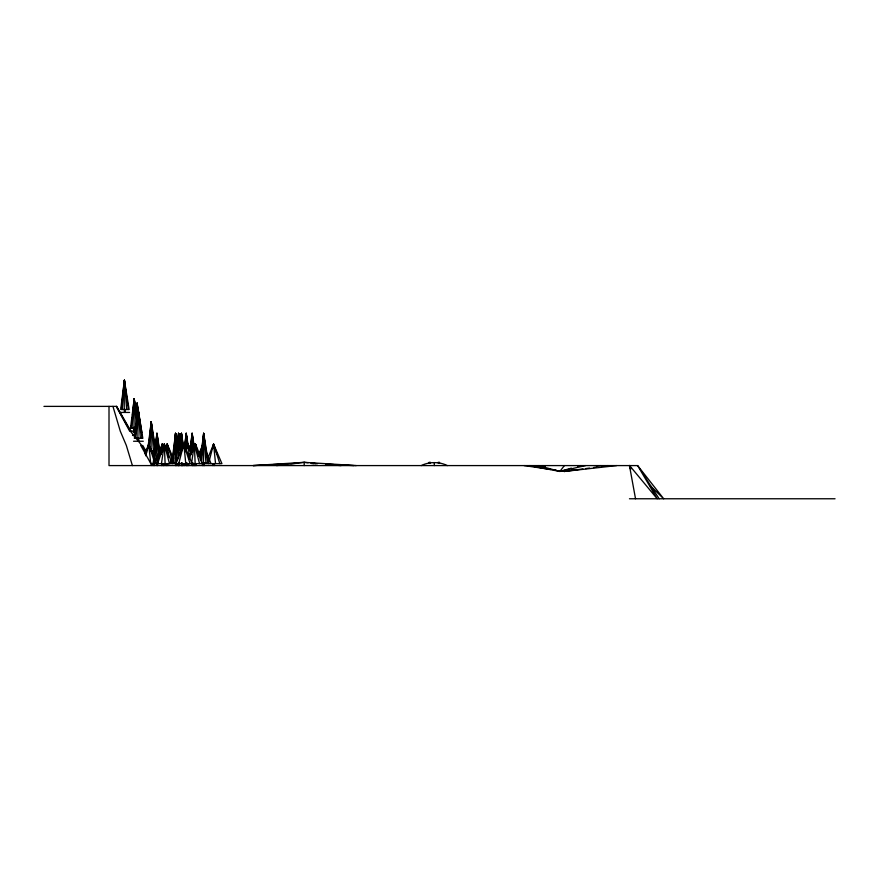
<?xml version="1.0" encoding="UTF-8"?>
<svg xmlns="http://www.w3.org/2000/svg" width="879" height="879" viewBox="0 0 879 879"><rect width="100%" height="100%" fill="white"/><g stroke="black" fill="none" stroke-linecap="round" stroke-linejoin="round"><path stroke-width="1.32" d="M124.203 409.515L124.389 380.233L129.125 409.515L120.698 409.515L124.389 380.233L128.433 409.515M134.015 428.172L134.201 398.901L137.212 417.525M137.025 413.877L137.091 403.23L141.827 432.501L141.134 432.501M137.904 438.324L138.091 409.054L142.827 438.324L134.399 438.324L138.091 409.054L142.134 438.324M155.528 448.51L151.232 421.898L151.045 451.169L155.264 451.169M156.77 459.992L156.945 433.38L159.956 452.004M175.393 458.662L175.558 433.38L177.701 446.686M178.459 458.662L178.613 433.38L181.415 450.674M181.316 448.015L181.404 433.38L183.337 445.356M186.106 449.345L186.205 433.38L188.359 446.686M192.018 452.004L192.127 433.38L194.281 446.686M203.478 462.651L203.664 433.38L208.4 462.651L201.467 462.651L203.664 433.38L207.708 462.651M148.65 446.719L148.749 444.115L154.484 457.53M162.165 446.719L162.263 444.115L163.835 447.774M167.098 446.719L167.197 444.115L172.932 457.53M182.777 446.719L182.887 444.115L183.931 446.554M192.16 463.629L183.821 444.115L183.722 446.719L182.887 444.115L180.404 450.213M187.941 446.719L188.051 444.115L191.699 452.652M122.192 409.515L124.389 380.233L125.752 392.21M131.993 428.172L134.201 398.901L137.135 420.195M135.289 427.183L134.894 432.501L133.399 432.501L134.08 427.183M136.289 413.877L137.091 403.23L138.926 416.536M135.882 438.324L138.091 409.054L139.003 417.031M149.32 447.18L151.232 421.898L155.078 449.839M157.55 438.698L156.945 433.38L154.737 462.651L153.254 462.651L156.945 433.38L159.506 452.004M173.35 462.651L175.558 433.38L177.393 446.686M181.184 452.004L178.613 433.38L176.404 462.651L171.866 462.651L175.558 433.38L176.767 444.027M180.404 446.686L181.404 433.38L183.239 446.686M184.997 449.345L186.205 433.38L188.04 446.686M190.732 452.004L192.127 433.38L193.962 446.686M164.043 446.719L164.307 444.115L172.262 463.629M194.094 446.719L194.358 444.115L202.313 463.629M121.456 408.186L121.731 405.527M122.148 401.527L122.577 397.539M122.851 394.88L124.389 380.233L126.675 409.515M131.125 428.172L131.4 425.513M131.828 421.524L132.246 417.525M132.52 414.866L134.201 398.901L135.41 409.548M136.531 408.548L137.091 403.23L138.003 411.218M135.432 434.336L135.849 430.336M136.135 427.677L138.091 409.054L140.376 438.324M148.705 445.851L148.99 443.192M149.265 440.522L149.826 435.204M150.111 432.545L151.232 421.898L152.133 429.875M153.858 462.651L154.286 458.662M154.704 454.674L155.122 450.674M155.396 448.015L156.945 433.38L158.703 456.003M172.471 462.651L172.756 459.992M173.174 456.003L173.592 452.004M173.877 449.345L175.558 433.38L177.009 452.004M175.954 458.662L176.239 456.003M176.657 452.004L178.613 433.38L179.525 441.368M180.569 441.368L181.404 433.38L182.162 440.027M184.942 445.356L186.205 433.38L187.26 442.697M190.446 449.345L192.127 433.38L193.336 444.027M201.291 456.003L201.709 452.004M201.983 449.345L203.664 433.38L204.873 444.027M136.487 428.172L134.201 398.901L130.51 428.172L134.948 428.172M135.751 413.877L137.091 403.23L137.926 413.877M147.87 448.51L151.232 421.898L153.506 451.169M174.921 462.651L178.613 433.38L180.272 454.674M179.898 445.356L181.404 433.38L182.436 446.686M184.524 446.686L186.205 433.38L187.348 448.015M190.117 449.345L192.127 433.38L193.27 448.015M200.313 459.992L203.664 433.38L205.95 462.651M161.461 463.629L164.307 444.115L169.493 463.629M191.512 463.629L194.358 444.115L199.544 463.629M194.907 448.015L195.479 444.115L199.456 453.872M201.379 455.827L201.752 453.223M202.324 449.323L202.697 446.719M145.705 455.827L148.749 444.115L151.265 451.432M157.176 463.629L162.263 444.115L163.098 446.554M165.845 449.323L167.197 444.115L169.713 451.432M181.195 450.619L182.887 444.115L183.261 446.719M178.734 463.629L183.821 444.115L186.337 451.432M186.018 451.916L188.051 444.115L190.974 452.652M208.499 463.629L213.575 444.115L221.926 463.629L150.716 463.629L148.749 444.115L144.771 453.872M147.024 450.619L148.749 444.115L154.99 463.629M160.198 451.916L162.263 444.115L163.516 448.015M166.164 448.015L167.197 444.115L172.185 459.728M181.854 448.015L182.887 444.115L183.282 448.015M182.096 450.619L183.821 444.115L190.062 463.629M187.007 448.015L188.051 444.115L191.38 454.52M212.542 448.015L213.575 444.115L216.926 453.872M160.978 454.52L164.307 444.115L165.999 450.619M192.699 449.323L194.358 444.115L195.38 448.015M199.753 454.52L202.664 445.411M157.616 463.629L164.307 444.115L165.109 463.629M189.337 458.75L194.358 444.115L195.16 463.629M198.907 456.311L202.664 445.334M154.308 463.629L162.263 444.115L162.648 446.719M165.713 447.774L167.197 444.115L167.581 446.719M169.834 463.629L173.811 453.872M175.866 463.629L183.821 444.115L184.205 446.719M185.568 450.213L188.051 444.115L188.425 446.719M208.114 457.53L213.575 444.115L219.816 463.629M155.968 463.629L164.307 444.115M188.622 457.53L194.358 444.115M198.39 455.091L202.566 445.334M529.147 465.584L559.857 471.441L564.406 465.584M421.283 465.584C428.985 461.629 439.61 461.629 447.312 465.584M538.223 465.584L559.857 471.441L571.394 468.144M577.811 466.309L580.371 465.584M559.857 471.441L585.579 465.584M568.427 470.781L564.406 471.441L559.033 470.661M571.108 470.353L573.778 469.924M596.544 466.233L600.555 465.584M582.942 468.957L564.406 471.441L560.362 470.737M585.59 468.595L589.556 468.067M593.534 467.529L596.171 467.178M601.467 466.474L608.092 465.584M276.599 465.584L304.178 462.332L356.248 465.584M616.608 465.584L564.406 471.441L561.868 470.748M308.144 462.772L304.178 462.332L253.097 465.584L269.227 464.76M273.259 464.551L284.016 464.002M290.74 463.662L297.454 463.321M43.95 406.384L116.676 406.384L130.905 431.106M119.841 412.438L129.598 412.438M135.751 431.106L129.652 431.106L116.237 406.384M132.542 435.435L134.981 435.435M133.542 441.247L143.299 441.247M152.781 454.102L155.22 454.102M629.463 498.767L835.05 498.767M312.199 463.398L317.55 463.683M325.582 464.101L333.602 464.53M340.283 464.881L353.655 465.584M311.012 463.464L313.748 463.651M338.338 465.387L341.063 465.584M312.111 463.211L316.066 463.662M524.071 465.584L550.968 469.485M553.66 469.88L556.341 470.265M530.674 465.584L542.815 467.694M542.782 465.584L545.321 466.266M650.01 485.494L663.7 498.767L637.627 465.584L109.007 465.584L109.007 406.384M629.463 465.441L657.195 498.767L637.627 465.584L659.14 498.767M142.695 445.411L146.639 452.136M153.21 463.343L154.528 465.584M145.782 452.531L141.728 445.411L130.279 431.106L116.457 406.384M151.869 463.211L153.221 465.584M140.761 445.411L151.924 465.584M635.528 498.767L629.463 465.584L630.628 468.035M153.88 450.213L154.924 452.652M206.071 451.432L211.037 463.629M153.353 450.619L154.594 454.52M629.463 465.584L630.672 469.408M132.399 465.584L126.323 445.411L120.258 431.106L112.951 406.384M195.687 449.323L195.479 444.115L198.236 454.52M195.479 444.115L197.511 451.916M214.146 448.015L213.575 444.115L215.542 463.629M148.749 444.115L149.133 446.719M139.3 419.195L139.662 421.865M205.181 446.686L205.488 449.345M182.458 442.697L182.766 445.356M179.821 444.027L180.129 446.686M157.846 441.368L158.154 444.027M152.441 432.545L152.737 435.204M139.3 419.69L139.607 422.359M188.051 444.115L189.227 455.827M183.821 444.115L185.788 463.629M167.197 444.115L168.504 457.124M162.263 444.115L162.791 449.323M151.924 450.619L152.188 453.223M203.664 433.38L203.807 438.698M192.127 433.38L192.27 438.698M186.205 433.38L186.304 437.368M181.404 433.38L181.568 440.027M178.613 433.38L178.756 438.698M175.558 433.38L175.69 438.698M156.945 433.38L157.077 438.698M151.232 421.898L151.331 425.886M138.091 409.054L138.19 413.042M137.091 403.23L137.168 405.889M134.201 398.901L134.344 404.219M124.389 380.233L124.565 386.892M439.5 462.98L439.5 462.332L438.203 462.332L438.203 462.98M434.292 462.98L434.292 465.584M430.391 462.98L430.391 462.332L429.095 462.332L429.095 462.98M304.178 462.332L304.178 465.584M214.245 463.629L214.245 465.584M212.916 463.629L212.916 465.584M204.324 462.651L204.324 465.584M203.664 462.651L203.741 465.584M202.423 463.629L202.423 465.584M196.138 463.629L196.138 465.584M195.017 463.629L195.017 465.584M194.819 463.629L194.819 465.584M193.699 463.629L193.699 465.584M192.787 462.651L192.787 465.584M192.127 462.651L192.127 465.584M188.71 463.629L188.71 465.584M187.392 463.629L187.392 465.584M186.864 462.651L186.864 465.584M186.205 462.651L186.205 465.584M184.48 463.629L184.48 465.584M183.162 463.629L183.162 465.584M182.228 463.629L182.228 465.584M182.063 462.651L182.063 465.584M181.404 462.651L181.404 465.584M179.272 462.651L179.272 465.584M178.613 462.651L178.613 465.584M178.448 463.629L178.448 465.584M177.129 463.629L177.129 465.584M176.218 462.651L176.218 465.584M175.558 462.651L175.558 465.584M167.856 463.629L167.856 465.584M166.538 463.629L166.538 465.584M164.966 463.629L164.966 465.584M163.648 463.629L163.648 465.584M162.923 463.629L162.923 465.584M161.604 463.629L161.604 465.584M157.605 462.651L157.605 465.584M156.945 462.651L156.945 465.584M151.891 451.169L151.891 453.124M138.75 438.324L138.75 441.247M138.091 438.324L138.091 441.247M134.861 428.172L134.861 431.106M134.201 428.172L134.201 431.106M125.049 409.515L125.049 412.438M124.389 409.515L124.389 412.438"/></g></svg>
